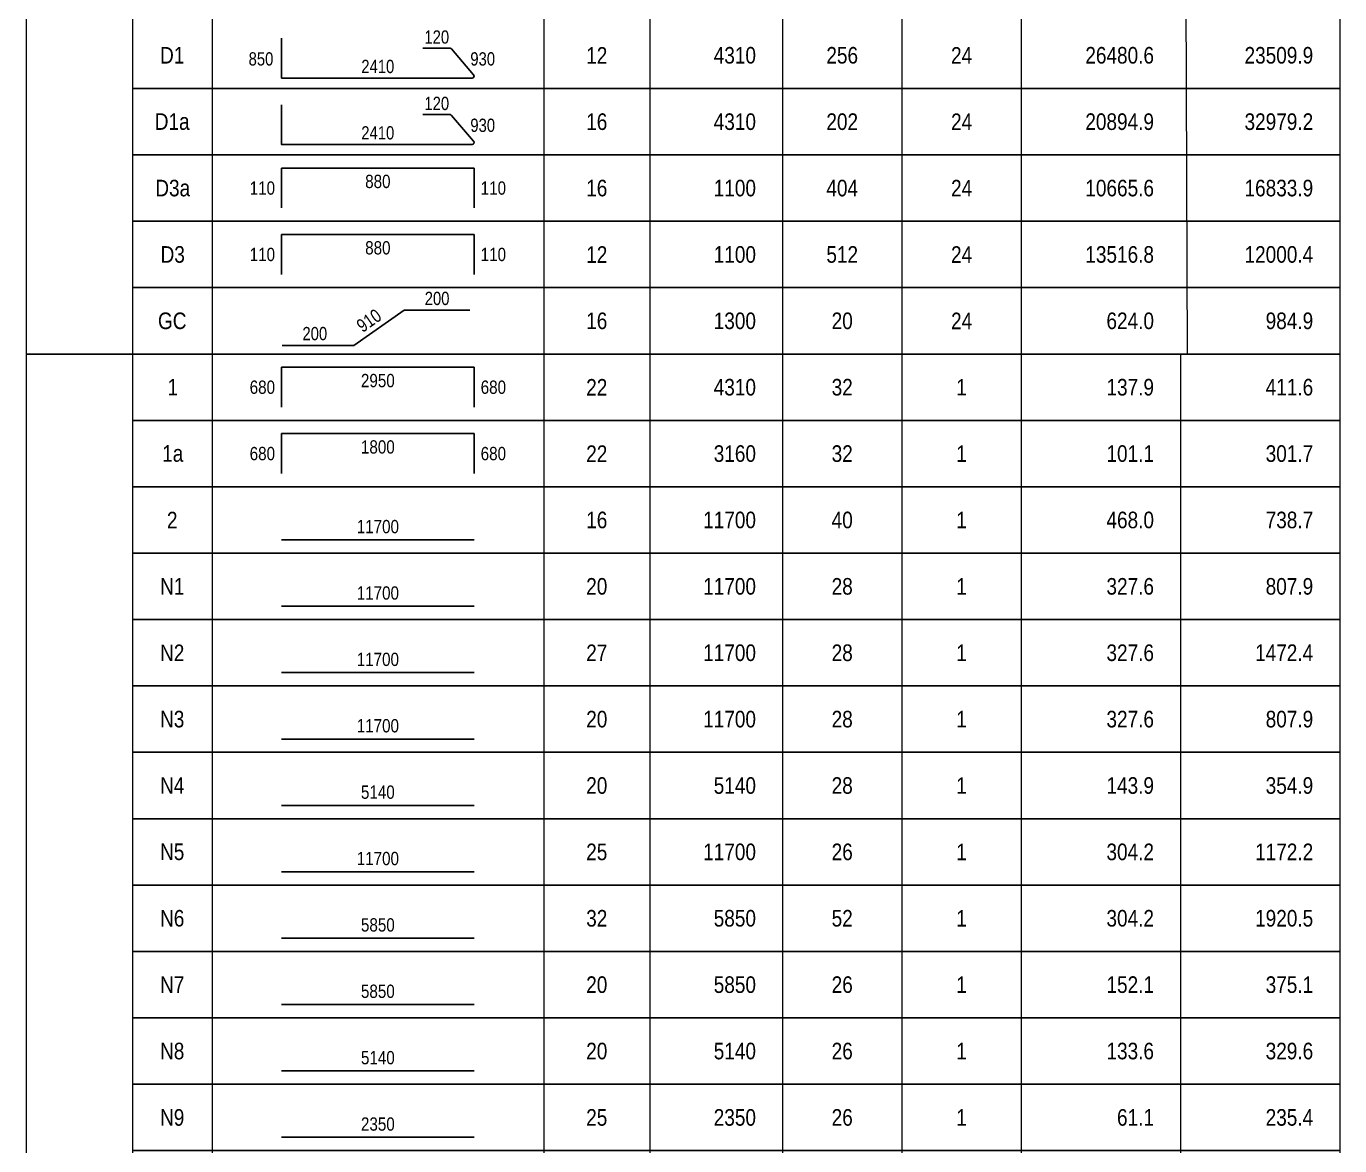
# Model space of a CAD drawing. Header units: millimetres. Extents: x -143483 to 1166745, y -1448440 to -1202244.
# Drawn here: x 468779 to 485279, y -1418812 to -1404759 of the extents above; entities that cross this region are included whole.
import ezdxf
from ezdxf.enums import TextEntityAlignment as Align

# ---------------------------------------------------------------- set-up
doc = ezdxf.new("R2010")
doc.units = ezdxf.units.MM
doc.header["$LTSCALE"] = 30
doc.layers.get('0').update_dxf_attribs({"lineweight": 9})
for name, color, linetype in [('ccu11-Thep', 4, 'Continuous'), ('ccu12-Dai', 6, 'Continuous'), ('ccu12-Manh', 8, 'Continuous'), ('ccu12-Thay', 7, 'Continuous'), ('TEXT', 31, 'Continuous'), ('THEP', 4, 'Continuous')]:
    doc.layers.add(name, color=color, linetype=linetype)
doc.styles.add('Arial Narrow', font='ARIALN.TTF')
doc.styles.add('ccu11_simli', font='vnsimli.shx', dxfattribs={"width": 0.8})
doc.styles.add('ROMANS', font='arial_0.ttf', dxfattribs={"width": 0.8})

# ---------------------------------------------------------------- blocks, each defined once
blk = doc.blocks.new('TK_0')
at = {"layer": 'TEXT', "style": 'ROMANS', "width": 0.8}
for tag, p in [('SH', (600, -500)), ('DK', (7000, -500)), ('SL', (10700, -500)), ('SCK', (12500, -500))]:
    blk.add_attdef(tag, text='', height=250, dxfattribs=at).set_placement(p, align=Align.MIDDLE)
for tag, p in [('L', (9400, -500)), ('LA', (15400, -500)), ('KL', (17800, -500))]:
    blk.add_attdef(tag, text='', height=250, dxfattribs=at).set_placement(p, align=Align.MIDDLE_RIGHT)
blk = doc.blocks.new('TK_3')
at = {"layer": 'THEP'}
for p, q in [((2250, -200), (2250, -800)), ((5150, -200), (5150, -800))]:
    blk.add_line(p, q, dxfattribs=at)
blk.add_lwpolyline([(2250, -200), (5150, -200)], dxfattribs=at)
at = {"layer": 'TEXT', "style": 'ccu11_simli', "width": 0.8}
for tag, p in [('SH', (608, -500)), ('DK', (7000, -500)), ('SL', (10700, -500)), ('SCK', (12500, -500))]:
    blk.add_attdef(tag, text='', height=250, dxfattribs=at).set_placement(p, align=Align.MIDDLE)
blk.add_attdef('L2', text='', height=200, dxfattribs=at).set_placement((3700, -300), align=Align.TOP_CENTER)
for tag, height, p in [('L', 250, (9400, -500)), ('LA', 250, (15400, -500)), ('KL', 250, (17800, -500)), ('L1', 200, (2150, -500))]:
    blk.add_attdef(tag, text='', height=height, dxfattribs=at).set_placement(p, align=Align.MIDDLE_RIGHT)
blk.add_attdef('L3', text='', height=200, dxfattribs=at).set_placement((5250, -500), align=Align.MIDDLE_LEFT)
blk = doc.blocks.new('*U4421')
at = {"layer": 'ccu12-Manh'}
blk.add_line((-7583, 0), (7583, 0), dxfattribs=at)
blk = doc.blocks.new('*U4422')
at = {"color": 0, "linetype": 'ByBlock', "lineweight": -2, "transparency": 16777216}
for p in [(0, 0), (0, -833), (0, -1667), (0, -2500), (0, -3333), (0, -4167), (0, -5000), (0, -5833), (0, -6667), (0, -7500), (0, -8333), (0, -9167), (0, -10000), (0, -10833), (0, -11667), (0, -12500), (0, -13333), (0, -14167), (0, -15000), (0, -15833), (0, -16667), (0, -17500), (0, -18333), (0, -19167), (0, -20000), (0, -20833), (0, -21667), (0, -22500), (0, -23333)]:
    blk.add_blockref('*U4421', p, dxfattribs=at)
blk = doc.blocks.new('TK_1')
at = {"layer": 'THEP'}
blk.add_lwpolyline([(2250, -800), (5150, -800)], dxfattribs=at)
at = {"layer": 'TEXT', "style": 'ROMANS', "width": 0.8}
for tag, p in [('SH', (600, -500)), ('DK', (7000, -500)), ('SL', (10700, -500)), ('SCK', (12500, -500))]:
    blk.add_attdef(tag, text='', height=250, dxfattribs=at).set_placement(p, align=Align.MIDDLE)
for tag, p in [('L', (9400, -500)), ('LA', (15400, -500)), ('KL', (17800, -500))]:
    blk.add_attdef(tag, text='', height=250, dxfattribs=at).set_placement(p, align=Align.MIDDLE_RIGHT)
blk.add_attdef('L1', text='', height=200, dxfattribs=at).set_placement((3700, -700), align=Align.CENTER)

msp = doc.modelspace()

# ---------------------------------------------------------------- linework, layer by layer
for p, q in [((468779.39, -1386706.7), (468779.39, -1408873.36)), ((470112.72, -1386706.7), (470112.72, -1408873.36)), ((471112.72, -1386706.7), (471112.72, -1408873.36)), ((475279.39, -1386706.7), (475279.39, -1408873.36)), ((476612.72, -1386706.7), (476612.72, -1408873.36)), ((478279.39, -1386706.7), (478279.39, -1408873.36)), ((479779.39, -1386706.7), (479779.39, -1408873.36)), ((481279.39, -1386706.7), (481279.39, -1408873.36)), ((483279.39, -1386706.7), (483363.47, -1408873.36)), ((485279.39, -1386706.7), (485279.39, -1408873.36)), ((468779.39, -1408873.36), (468779.39, -1433040.03)), ((470112.72, -1408873.36), (470112.72, -1433040.03)), ((471112.72, -1408873.36), (471112.72, -1433040.03)), ((475279.39, -1408873.36), (475279.39, -1433040.03)), ((476612.72, -1408873.36), (476612.72, -1433040.03)), ((478279.39, -1408873.36), (478279.39, -1433040.03)), ((479779.39, -1408873.36), (479779.39, -1433040.03)), ((481279.39, -1408873.36), (481279.39, -1433040.03)), ((483279.39, -1408873.36), (483279.39, -1433040.03)), ((485279.39, -1408873.36), (485279.39, -1433040.03))]:
    msp.add_line(p, q)
at = {"layer": 'ccu11-Thep', "ltscale": 3000, "flags": 128}
for points in [[(473759.07, -1405035.49), (474102.61, -1405035.49, -0.21968107), (474121.63, -1405044.27), (474398.42, -1405369.04, -0.63977293), (474379.39, -1405410.25), (473196.06, -1405410.25), (471987.72, -1405410.25), (471987.72, -1404910.25)], [(473759.07, -1405868.82), (474102.61, -1405868.82, -0.21968107), (474121.63, -1405877.61), (474398.42, -1406202.37, -0.63977293), (474379.39, -1406243.59), (473196.06, -1406243.59), (471987.72, -1406243.59), (471987.72, -1405743.59)]]:
    msp.add_lwpolyline(points, format="xyb", dxfattribs=at)
msp.add_lwpolyline([(471994.82, -1408765.76), (472896.36, -1408765.76), (473527.51, -1408324.06), (474350.27, -1408324.06)], dxfattribs=at)
at = {"layer": 'ccu12-Manh'}
for p, q in [((470112.72, -1405540.03), (485279.39, -1405540.03)), ((470112.72, -1405540.03), (485279.39, -1405540.03)), ((470112.72, -1405540.03), (485279.39, -1405540.03)), ((470112.72, -1406373.36), (485279.39, -1406373.36)), ((470112.72, -1407206.7), (485279.39, -1407206.7)), ((470112.72, -1408040.03), (485279.39, -1408040.03)), ((470112.72, -1408040.03), (483946.06, -1408040.03)), ((468779.39, -1408873.36), (485279.39, -1408873.36))]:
    msp.add_line(p, q, dxfattribs=at)
at = {"layer": 'ccu12-Thay'}
msp.add_line((468779.39, -1408873.36), (485279.39, -1408873.36), dxfattribs=at)
at = {"layer": 'THEP'}
for p, q in [((471987.72, -1406540.03), (471987.72, -1407040.03)), ((474404.39, -1406540.03), (474404.39, -1407040.03)), ((471987.72, -1407373.36), (471987.72, -1407873.36)), ((474404.39, -1407373.36), (474404.39, -1407873.36))]:
    msp.add_line(p, q, dxfattribs=at)
for points in [[(471987.72, -1406540.03), (474404.39, -1406540.03)], [(471987.72, -1407373.36), (474404.39, -1407373.36)]]:
    msp.add_lwpolyline(points, dxfattribs=at)

# ---------------------------------------------------------------- block references
at = {"ltscale": 0.2}
ref = msp.add_blockref('TK_0', (470112.72, -1408040.03), dxfattribs=dict(at, xscale=0.833333338333486, yscale=0.833333338333486, zscale=0.833333338333486))
ref.add_attrib('SH', 'GC', dxfattribs={"layer": 'TEXT', "color": 1, "ltscale": 0.2, "height": 208.333, "style": 'Arial Narrow'}).set_placement((470612.72, -1408456.7), align=Align.MIDDLE)
ref.add_attrib('DK', '16', dxfattribs={"layer": 'TEXT', "color": 1, "ltscale": 0.2, "height": 208.333, "style": 'Arial Narrow'}).set_placement((475946.06, -1408456.7), align=Align.MIDDLE)
ref.add_attrib('L', '1300', dxfattribs={"layer": 'TEXT', "ltscale": 0.2, "height": 208.333, "style": 'Arial Narrow'}).set_placement((477946.06, -1408456.7), align=Align.MIDDLE_RIGHT)
ref.add_attrib('SL', '20', dxfattribs={"layer": 'TEXT', "color": 1, "ltscale": 0.2, "height": 208.333, "style": 'Arial Narrow'}).set_placement((479029.39, -1408456.7), align=Align.MIDDLE)
ref.add_attrib('SCK', '24', dxfattribs={"layer": 'TEXT', "color": 1, "ltscale": 0.2, "height": 208.333, "style": 'Arial Narrow'}).set_placement((480529.39, -1408456.7), align=Align.MIDDLE)
ref.add_attrib('LA', '624.0', dxfattribs={"layer": 'TEXT', "ltscale": 0.2, "height": 208.333, "style": 'Arial Narrow'}).set_placement((482946.06, -1408456.7), align=Align.MIDDLE_RIGHT)
ref.add_attrib('KL', '984.9', dxfattribs={"layer": 'TEXT', "ltscale": 0.2, "height": 208.333, "style": 'Arial Narrow'}).set_placement((484946.06, -1408456.7), align=Align.MIDDLE_RIGHT)
msp.add_blockref('*U4422', (477696.06, -1409706.7))
at = {"layer": 'ccu12-Dai', "ltscale": 10000}
ref = msp.add_blockref('TK_3', (470112.72, -1408873.36), dxfattribs=dict(at, xscale=0.833333338333486, yscale=0.833333338333486, zscale=0.833333338333486))
ref.add_attrib('SH', '1', dxfattribs={"layer": 'TEXT', "color": 1, "ltscale": 10000, "height": 208.33, "style": 'Arial Narrow'}).set_placement((470619.39, -1409290.03), align=Align.MIDDLE)
ref.add_attrib('DK', '22', dxfattribs={"layer": 'TEXT', "color": 1, "ltscale": 10000, "height": 208.333, "style": 'Arial Narrow'}).set_placement((475946.06, -1409290.03), align=Align.MIDDLE)
ref.add_attrib('L', '4310', dxfattribs={"layer": 'TEXT', "ltscale": 10000, "height": 208.333, "style": 'Arial Narrow'}).set_placement((477946.06, -1409290.03), align=Align.MIDDLE_RIGHT)
ref.add_attrib('SL', '32', dxfattribs={"layer": 'TEXT', "color": 1, "ltscale": 10000, "height": 208.333, "style": 'Arial Narrow'}).set_placement((479029.39, -1409290.03), align=Align.MIDDLE)
ref.add_attrib('SCK', '1', dxfattribs={"layer": 'TEXT', "color": 1, "ltscale": 10000, "height": 208.33, "style": 'Arial Narrow'}).set_placement((480529.39, -1409290.03), align=Align.MIDDLE)
ref.add_attrib('LA', '137.9', dxfattribs={"layer": 'TEXT', "ltscale": 10000, "height": 208.333, "style": 'Arial Narrow'}).set_placement((482946.06, -1409290.03), align=Align.MIDDLE_RIGHT)
ref.add_attrib('KL', '411.6', dxfattribs={"layer": 'TEXT', "ltscale": 10000, "height": 208.333, "style": 'Arial Narrow'}).set_placement((484946.06, -1409290.03), align=Align.MIDDLE_RIGHT)
ref.add_attrib('L1', '680', dxfattribs={"layer": 'TEXT', "ltscale": 10000, "height": 166.667, "style": 'Arial Narrow'}).set_placement((471904.39, -1409290.03), align=Align.MIDDLE_RIGHT)
ref.add_attrib('L2', '2950', dxfattribs={"layer": 'TEXT', "ltscale": 10000, "height": 166.667, "style": 'Arial Narrow'}).set_placement((473196.06, -1409123.36), align=Align.TOP_CENTER)
ref.add_attrib('L3', '680', dxfattribs={"layer": 'TEXT', "ltscale": 10000, "height": 166.667, "style": 'Arial Narrow'}).set_placement((474487.72, -1409290.03), align=Align.MIDDLE_LEFT)
ref = msp.add_blockref('TK_3', (470112.72, -1409706.7), dxfattribs=dict(at, xscale=0.833333338333486, yscale=0.833333338333486, zscale=0.833333338333486))
ref.add_attrib('SH', '1a', dxfattribs={"layer": 'TEXT', "color": 1, "ltscale": 10000, "height": 208.333, "style": 'Arial Narrow'}).set_placement((470619.39, -1410123.36), align=Align.MIDDLE)
ref.add_attrib('DK', '22', dxfattribs={"layer": 'TEXT', "color": 1, "ltscale": 10000, "height": 208.333, "style": 'Arial Narrow'}).set_placement((475946.06, -1410123.36), align=Align.MIDDLE)
ref.add_attrib('L', '3160', dxfattribs={"layer": 'TEXT', "ltscale": 10000, "height": 208.333, "style": 'Arial Narrow'}).set_placement((477946.06, -1410123.36), align=Align.MIDDLE_RIGHT)
ref.add_attrib('SL', '32', dxfattribs={"layer": 'TEXT', "color": 1, "ltscale": 10000, "height": 208.333, "style": 'Arial Narrow'}).set_placement((479029.39, -1410123.36), align=Align.MIDDLE)
ref.add_attrib('SCK', '1', dxfattribs={"layer": 'TEXT', "color": 1, "ltscale": 10000, "height": 208.33, "style": 'Arial Narrow'}).set_placement((480529.39, -1410123.36), align=Align.MIDDLE)
ref.add_attrib('LA', '101.1', dxfattribs={"layer": 'TEXT', "ltscale": 10000, "height": 208.333, "style": 'Arial Narrow'}).set_placement((482946.06, -1410123.36), align=Align.MIDDLE_RIGHT)
ref.add_attrib('KL', '301.7', dxfattribs={"layer": 'TEXT', "ltscale": 10000, "height": 208.333, "style": 'Arial Narrow'}).set_placement((484946.06, -1410123.36), align=Align.MIDDLE_RIGHT)
ref.add_attrib('L1', '680', dxfattribs={"layer": 'TEXT', "ltscale": 10000, "height": 166.667, "style": 'Arial Narrow'}).set_placement((471904.39, -1410123.36), align=Align.MIDDLE_RIGHT)
ref.add_attrib('L2', '1800', dxfattribs={"layer": 'TEXT', "ltscale": 10000, "height": 166.667, "style": 'Arial Narrow'}).set_placement((473196.06, -1409956.7), align=Align.TOP_CENTER)
ref.add_attrib('L3', '680', dxfattribs={"layer": 'TEXT', "ltscale": 10000, "height": 166.667, "style": 'Arial Narrow'}).set_placement((474487.72, -1410123.36), align=Align.MIDDLE_LEFT)
ref = msp.add_blockref('TK_1', (470112.72, -1410540.03), dxfattribs=dict(at, xscale=0.833333338333486, yscale=0.833333338333486, zscale=0.833333338333486))
ref.add_attrib('SH', '2', dxfattribs={"layer": 'TEXT', "color": 1, "ltscale": 10000, "height": 208.33, "style": 'Arial Narrow'}).set_placement((470612.72, -1410956.7), align=Align.MIDDLE)
ref.add_attrib('DK', '16', dxfattribs={"layer": 'TEXT', "color": 1, "ltscale": 10000, "height": 208.333, "style": 'Arial Narrow'}).set_placement((475946.06, -1410956.7), align=Align.MIDDLE)
ref.add_attrib('L', '11700', dxfattribs={"layer": 'TEXT', "ltscale": 10000, "height": 208.333, "style": 'Arial Narrow'}).set_placement((477946.06, -1410956.7), align=Align.MIDDLE_RIGHT)
ref.add_attrib('SL', '40', dxfattribs={"layer": 'TEXT', "color": 1, "ltscale": 10000, "height": 208.333, "style": 'Arial Narrow'}).set_placement((479029.39, -1410956.7), align=Align.MIDDLE)
ref.add_attrib('SCK', '1', dxfattribs={"layer": 'TEXT', "color": 1, "ltscale": 10000, "height": 208.33, "style": 'Arial Narrow'}).set_placement((480529.39, -1410956.7), align=Align.MIDDLE)
ref.add_attrib('LA', '468.0', dxfattribs={"layer": 'TEXT', "ltscale": 10000, "height": 208.333, "style": 'Arial Narrow'}).set_placement((482946.06, -1410956.7), align=Align.MIDDLE_RIGHT)
ref.add_attrib('KL', '738.7', dxfattribs={"layer": 'TEXT', "ltscale": 10000, "height": 208.333, "style": 'Arial Narrow'}).set_placement((484946.06, -1410956.7), align=Align.MIDDLE_RIGHT)
ref.add_attrib('L1', '11700', dxfattribs={"layer": 'TEXT', "ltscale": 10000, "height": 166.667, "style": 'Arial Narrow'}).set_placement((473196.06, -1411123.36), align=Align.CENTER)
ref = msp.add_blockref('TK_1', (470112.72, -1411373.36), dxfattribs=dict(at, xscale=0.833333338333486, yscale=0.833333338333486, zscale=0.833333338333486))
ref.add_attrib('SH', 'N1', dxfattribs={"layer": 'TEXT', "color": 1, "ltscale": 10000, "height": 208.333, "style": 'Arial Narrow'}).set_placement((470612.72, -1411790.03), align=Align.MIDDLE)
ref.add_attrib('DK', '20', dxfattribs={"layer": 'TEXT', "color": 1, "ltscale": 10000, "height": 208.333, "style": 'Arial Narrow'}).set_placement((475946.06, -1411790.03), align=Align.MIDDLE)
ref.add_attrib('L', '11700', dxfattribs={"layer": 'TEXT', "ltscale": 10000, "height": 208.333, "style": 'Arial Narrow'}).set_placement((477946.06, -1411790.03), align=Align.MIDDLE_RIGHT)
ref.add_attrib('SL', '28', dxfattribs={"layer": 'TEXT', "color": 1, "ltscale": 10000, "height": 208.333, "style": 'Arial Narrow'}).set_placement((479029.39, -1411790.03), align=Align.MIDDLE)
ref.add_attrib('SCK', '1', dxfattribs={"layer": 'TEXT', "color": 1, "ltscale": 10000, "height": 208.33, "style": 'Arial Narrow'}).set_placement((480529.39, -1411790.03), align=Align.MIDDLE)
ref.add_attrib('LA', '327.6', dxfattribs={"layer": 'TEXT', "ltscale": 10000, "height": 208.333, "style": 'Arial Narrow'}).set_placement((482946.06, -1411790.03), align=Align.MIDDLE_RIGHT)
ref.add_attrib('KL', '807.9', dxfattribs={"layer": 'TEXT', "ltscale": 10000, "height": 208.333, "style": 'Arial Narrow'}).set_placement((484946.06, -1411790.03), align=Align.MIDDLE_RIGHT)
ref.add_attrib('L1', '11700', dxfattribs={"layer": 'TEXT', "ltscale": 10000, "height": 166.667, "style": 'Arial Narrow'}).set_placement((473196.06, -1411956.7), align=Align.CENTER)
ref = msp.add_blockref('TK_1', (470112.72, -1412206.7), dxfattribs=dict(at, xscale=0.833333338333486, yscale=0.833333338333486, zscale=0.833333338333486))
ref.add_attrib('SH', 'N2', dxfattribs={"layer": 'TEXT', "color": 1, "ltscale": 10000, "height": 208.333, "style": 'Arial Narrow'}).set_placement((470612.72, -1412623.36), align=Align.MIDDLE)
ref.add_attrib('DK', '27', dxfattribs={"layer": 'TEXT', "color": 1, "ltscale": 10000, "height": 208.333, "style": 'Arial Narrow'}).set_placement((475946.06, -1412623.36), align=Align.MIDDLE)
ref.add_attrib('L', '11700', dxfattribs={"layer": 'TEXT', "ltscale": 10000, "height": 208.333, "style": 'Arial Narrow'}).set_placement((477946.06, -1412623.36), align=Align.MIDDLE_RIGHT)
ref.add_attrib('SL', '28', dxfattribs={"layer": 'TEXT', "color": 1, "ltscale": 10000, "height": 208.333, "style": 'Arial Narrow'}).set_placement((479029.39, -1412623.36), align=Align.MIDDLE)
ref.add_attrib('SCK', '1', dxfattribs={"layer": 'TEXT', "color": 1, "ltscale": 10000, "height": 208.33, "style": 'Arial Narrow'}).set_placement((480529.39, -1412623.36), align=Align.MIDDLE)
ref.add_attrib('LA', '327.6', dxfattribs={"layer": 'TEXT', "ltscale": 10000, "height": 208.333, "style": 'Arial Narrow'}).set_placement((482946.06, -1412623.36), align=Align.MIDDLE_RIGHT)
ref.add_attrib('KL', '1472.4', dxfattribs={"layer": 'TEXT', "ltscale": 10000, "height": 208.333, "style": 'Arial Narrow'}).set_placement((484946.06, -1412623.36), align=Align.MIDDLE_RIGHT)
ref.add_attrib('L1', '11700', dxfattribs={"layer": 'TEXT', "ltscale": 10000, "height": 166.667, "style": 'Arial Narrow'}).set_placement((473196.06, -1412790.03), align=Align.CENTER)
ref = msp.add_blockref('TK_1', (470112.72, -1413040.03), dxfattribs=dict(at, xscale=0.833333338333486, yscale=0.833333338333486, zscale=0.833333338333486))
ref.add_attrib('SH', 'N3', dxfattribs={"layer": 'TEXT', "color": 1, "ltscale": 10000, "height": 208.333, "style": 'Arial Narrow'}).set_placement((470612.72, -1413456.7), align=Align.MIDDLE)
ref.add_attrib('DK', '20', dxfattribs={"layer": 'TEXT', "color": 1, "ltscale": 10000, "height": 208.333, "style": 'Arial Narrow'}).set_placement((475946.06, -1413456.7), align=Align.MIDDLE)
ref.add_attrib('L', '11700', dxfattribs={"layer": 'TEXT', "ltscale": 10000, "height": 208.333, "style": 'Arial Narrow'}).set_placement((477946.06, -1413456.7), align=Align.MIDDLE_RIGHT)
ref.add_attrib('SL', '28', dxfattribs={"layer": 'TEXT', "color": 1, "ltscale": 10000, "height": 208.333, "style": 'Arial Narrow'}).set_placement((479029.39, -1413456.7), align=Align.MIDDLE)
ref.add_attrib('SCK', '1', dxfattribs={"layer": 'TEXT', "color": 1, "ltscale": 10000, "height": 208.33, "style": 'Arial Narrow'}).set_placement((480529.39, -1413456.7), align=Align.MIDDLE)
ref.add_attrib('LA', '327.6', dxfattribs={"layer": 'TEXT', "ltscale": 10000, "height": 208.333, "style": 'Arial Narrow'}).set_placement((482946.06, -1413456.7), align=Align.MIDDLE_RIGHT)
ref.add_attrib('KL', '807.9', dxfattribs={"layer": 'TEXT', "ltscale": 10000, "height": 208.333, "style": 'Arial Narrow'}).set_placement((484946.06, -1413456.7), align=Align.MIDDLE_RIGHT)
ref.add_attrib('L1', '11700', dxfattribs={"layer": 'TEXT', "ltscale": 10000, "height": 166.667, "style": 'Arial Narrow'}).set_placement((473196.06, -1413623.36), align=Align.CENTER)
ref = msp.add_blockref('TK_1', (470112.72, -1413873.36), dxfattribs=dict(at, xscale=0.833333338333486, yscale=0.833333338333486, zscale=0.833333338333486))
ref.add_attrib('SH', 'N4', dxfattribs={"layer": 'TEXT', "color": 1, "ltscale": 10000, "height": 208.333, "style": 'Arial Narrow'}).set_placement((470612.72, -1414290.03), align=Align.MIDDLE)
ref.add_attrib('DK', '20', dxfattribs={"layer": 'TEXT', "color": 1, "ltscale": 10000, "height": 208.333, "style": 'Arial Narrow'}).set_placement((475946.06, -1414290.03), align=Align.MIDDLE)
ref.add_attrib('L', '5140', dxfattribs={"layer": 'TEXT', "ltscale": 10000, "height": 208.333, "style": 'Arial Narrow'}).set_placement((477946.06, -1414290.03), align=Align.MIDDLE_RIGHT)
ref.add_attrib('SL', '28', dxfattribs={"layer": 'TEXT', "color": 1, "ltscale": 10000, "height": 208.333, "style": 'Arial Narrow'}).set_placement((479029.39, -1414290.03), align=Align.MIDDLE)
ref.add_attrib('SCK', '1', dxfattribs={"layer": 'TEXT', "color": 1, "ltscale": 10000, "height": 208.33, "style": 'Arial Narrow'}).set_placement((480529.39, -1414290.03), align=Align.MIDDLE)
ref.add_attrib('LA', '143.9', dxfattribs={"layer": 'TEXT', "ltscale": 10000, "height": 208.333, "style": 'Arial Narrow'}).set_placement((482946.06, -1414290.03), align=Align.MIDDLE_RIGHT)
ref.add_attrib('KL', '354.9', dxfattribs={"layer": 'TEXT', "ltscale": 10000, "height": 208.333, "style": 'Arial Narrow'}).set_placement((484946.06, -1414290.03), align=Align.MIDDLE_RIGHT)
ref.add_attrib('L1', '5140', dxfattribs={"layer": 'TEXT', "ltscale": 10000, "height": 166.667, "style": 'Arial Narrow'}).set_placement((473196.06, -1414456.7), align=Align.CENTER)
ref = msp.add_blockref('TK_1', (470112.72, -1414706.7), dxfattribs=dict(at, xscale=0.833333338333486, yscale=0.833333338333486, zscale=0.833333338333486))
ref.add_attrib('SH', 'N5', dxfattribs={"layer": 'TEXT', "color": 1, "ltscale": 10000, "height": 208.333, "style": 'Arial Narrow'}).set_placement((470612.72, -1415123.36), align=Align.MIDDLE)
ref.add_attrib('DK', '25', dxfattribs={"layer": 'TEXT', "color": 1, "ltscale": 10000, "height": 208.333, "style": 'Arial Narrow'}).set_placement((475946.06, -1415123.36), align=Align.MIDDLE)
ref.add_attrib('L', '11700', dxfattribs={"layer": 'TEXT', "ltscale": 10000, "height": 208.333, "style": 'Arial Narrow'}).set_placement((477946.06, -1415123.36), align=Align.MIDDLE_RIGHT)
ref.add_attrib('SL', '26', dxfattribs={"layer": 'TEXT', "color": 1, "ltscale": 10000, "height": 208.333, "style": 'Arial Narrow'}).set_placement((479029.39, -1415123.36), align=Align.MIDDLE)
ref.add_attrib('SCK', '1', dxfattribs={"layer": 'TEXT', "color": 1, "ltscale": 10000, "height": 208.33, "style": 'Arial Narrow'}).set_placement((480529.39, -1415123.36), align=Align.MIDDLE)
ref.add_attrib('LA', '304.2', dxfattribs={"layer": 'TEXT', "ltscale": 10000, "height": 208.333, "style": 'Arial Narrow'}).set_placement((482946.06, -1415123.36), align=Align.MIDDLE_RIGHT)
ref.add_attrib('KL', '1172.2', dxfattribs={"layer": 'TEXT', "ltscale": 10000, "height": 208.333, "style": 'Arial Narrow'}).set_placement((484946.06, -1415123.36), align=Align.MIDDLE_RIGHT)
ref.add_attrib('L1', '11700', dxfattribs={"layer": 'TEXT', "ltscale": 10000, "height": 166.667, "style": 'Arial Narrow'}).set_placement((473196.06, -1415290.03), align=Align.CENTER)
ref = msp.add_blockref('TK_1', (470112.72, -1415540.03), dxfattribs=dict(at, xscale=0.833333338333486, yscale=0.833333338333486, zscale=0.833333338333486))
ref.add_attrib('SH', 'N6', dxfattribs={"layer": 'TEXT', "color": 1, "ltscale": 10000, "height": 208.333, "style": 'Arial Narrow'}).set_placement((470612.72, -1415956.7), align=Align.MIDDLE)
ref.add_attrib('DK', '32', dxfattribs={"layer": 'TEXT', "color": 1, "ltscale": 10000, "height": 208.333, "style": 'Arial Narrow'}).set_placement((475946.06, -1415956.7), align=Align.MIDDLE)
ref.add_attrib('L', '5850', dxfattribs={"layer": 'TEXT', "ltscale": 10000, "height": 208.333, "style": 'Arial Narrow'}).set_placement((477946.06, -1415956.7), align=Align.MIDDLE_RIGHT)
ref.add_attrib('SL', '52', dxfattribs={"layer": 'TEXT', "color": 1, "ltscale": 10000, "height": 208.333, "style": 'Arial Narrow'}).set_placement((479029.39, -1415956.7), align=Align.MIDDLE)
ref.add_attrib('SCK', '1', dxfattribs={"layer": 'TEXT', "color": 1, "ltscale": 10000, "height": 208.33, "style": 'Arial Narrow'}).set_placement((480529.39, -1415956.7), align=Align.MIDDLE)
ref.add_attrib('LA', '304.2', dxfattribs={"layer": 'TEXT', "ltscale": 10000, "height": 208.333, "style": 'Arial Narrow'}).set_placement((482946.06, -1415956.7), align=Align.MIDDLE_RIGHT)
ref.add_attrib('KL', '1920.5', dxfattribs={"layer": 'TEXT', "ltscale": 10000, "height": 208.333, "style": 'Arial Narrow'}).set_placement((484946.06, -1415956.7), align=Align.MIDDLE_RIGHT)
ref.add_attrib('L1', '5850', dxfattribs={"layer": 'TEXT', "ltscale": 10000, "height": 166.667, "style": 'Arial Narrow'}).set_placement((473196.06, -1416123.36), align=Align.CENTER)
ref = msp.add_blockref('TK_1', (470112.72, -1416373.36), dxfattribs=dict(at, xscale=0.833333338333486, yscale=0.833333338333486, zscale=0.833333338333486))
ref.add_attrib('SH', 'N7', dxfattribs={"layer": 'TEXT', "color": 1, "ltscale": 10000, "height": 208.333, "style": 'Arial Narrow'}).set_placement((470612.72, -1416790.03), align=Align.MIDDLE)
ref.add_attrib('DK', '20', dxfattribs={"layer": 'TEXT', "color": 1, "ltscale": 10000, "height": 208.333, "style": 'Arial Narrow'}).set_placement((475946.06, -1416790.03), align=Align.MIDDLE)
ref.add_attrib('L', '5850', dxfattribs={"layer": 'TEXT', "ltscale": 10000, "height": 208.333, "style": 'Arial Narrow'}).set_placement((477946.06, -1416790.03), align=Align.MIDDLE_RIGHT)
ref.add_attrib('SL', '26', dxfattribs={"layer": 'TEXT', "color": 1, "ltscale": 10000, "height": 208.333, "style": 'Arial Narrow'}).set_placement((479029.39, -1416790.03), align=Align.MIDDLE)
ref.add_attrib('SCK', '1', dxfattribs={"layer": 'TEXT', "color": 1, "ltscale": 10000, "height": 208.33, "style": 'Arial Narrow'}).set_placement((480529.39, -1416790.03), align=Align.MIDDLE)
ref.add_attrib('LA', '152.1', dxfattribs={"layer": 'TEXT', "ltscale": 10000, "height": 208.333, "style": 'Arial Narrow'}).set_placement((482946.06, -1416790.03), align=Align.MIDDLE_RIGHT)
ref.add_attrib('KL', '375.1', dxfattribs={"layer": 'TEXT', "ltscale": 10000, "height": 208.333, "style": 'Arial Narrow'}).set_placement((484946.06, -1416790.03), align=Align.MIDDLE_RIGHT)
ref.add_attrib('L1', '5850', dxfattribs={"layer": 'TEXT', "ltscale": 10000, "height": 166.667, "style": 'Arial Narrow'}).set_placement((473196.06, -1416956.7), align=Align.CENTER)
ref = msp.add_blockref('TK_1', (470112.72, -1417206.7), dxfattribs=dict(at, xscale=0.833333338333486, yscale=0.833333338333486, zscale=0.833333338333486))
ref.add_attrib('SH', 'N8', dxfattribs={"layer": 'TEXT', "color": 1, "ltscale": 10000, "height": 208.333, "style": 'Arial Narrow'}).set_placement((470612.72, -1417623.36), align=Align.MIDDLE)
ref.add_attrib('DK', '20', dxfattribs={"layer": 'TEXT', "color": 1, "ltscale": 10000, "height": 208.333, "style": 'Arial Narrow'}).set_placement((475946.06, -1417623.36), align=Align.MIDDLE)
ref.add_attrib('L', '5140', dxfattribs={"layer": 'TEXT', "ltscale": 10000, "height": 208.333, "style": 'Arial Narrow'}).set_placement((477946.06, -1417623.36), align=Align.MIDDLE_RIGHT)
ref.add_attrib('SL', '26', dxfattribs={"layer": 'TEXT', "color": 1, "ltscale": 10000, "height": 208.333, "style": 'Arial Narrow'}).set_placement((479029.39, -1417623.36), align=Align.MIDDLE)
ref.add_attrib('SCK', '1', dxfattribs={"layer": 'TEXT', "color": 1, "ltscale": 10000, "height": 208.33, "style": 'Arial Narrow'}).set_placement((480529.39, -1417623.36), align=Align.MIDDLE)
ref.add_attrib('LA', '133.6', dxfattribs={"layer": 'TEXT', "ltscale": 10000, "height": 208.333, "style": 'Arial Narrow'}).set_placement((482946.06, -1417623.36), align=Align.MIDDLE_RIGHT)
ref.add_attrib('KL', '329.6', dxfattribs={"layer": 'TEXT', "ltscale": 10000, "height": 208.333, "style": 'Arial Narrow'}).set_placement((484946.06, -1417623.36), align=Align.MIDDLE_RIGHT)
ref.add_attrib('L1', '5140', dxfattribs={"layer": 'TEXT', "ltscale": 10000, "height": 166.667, "style": 'Arial Narrow'}).set_placement((473196.06, -1417790.03), align=Align.CENTER)
ref = msp.add_blockref('TK_1', (470112.72, -1418040.03), dxfattribs=dict(at, xscale=0.833333338333486, yscale=0.833333338333486, zscale=0.833333338333486))
ref.add_attrib('SH', 'N9', dxfattribs={"layer": 'TEXT', "color": 1, "ltscale": 10000, "height": 208.333, "style": 'Arial Narrow'}).set_placement((470612.72, -1418456.7), align=Align.MIDDLE)
ref.add_attrib('DK', '25', dxfattribs={"layer": 'TEXT', "color": 1, "ltscale": 10000, "height": 208.333, "style": 'Arial Narrow'}).set_placement((475946.06, -1418456.7), align=Align.MIDDLE)
ref.add_attrib('L', '2350', dxfattribs={"layer": 'TEXT', "ltscale": 10000, "height": 208.333, "style": 'Arial Narrow'}).set_placement((477946.06, -1418456.7), align=Align.MIDDLE_RIGHT)
ref.add_attrib('SL', '26', dxfattribs={"layer": 'TEXT', "color": 1, "ltscale": 10000, "height": 208.333, "style": 'Arial Narrow'}).set_placement((479029.39, -1418456.7), align=Align.MIDDLE)
ref.add_attrib('SCK', '1', dxfattribs={"layer": 'TEXT', "color": 1, "ltscale": 10000, "height": 208.33, "style": 'Arial Narrow'}).set_placement((480529.39, -1418456.7), align=Align.MIDDLE)
ref.add_attrib('LA', '61.1', dxfattribs={"layer": 'TEXT', "ltscale": 10000, "height": 208.333, "style": 'Arial Narrow'}).set_placement((482946.06, -1418456.7), align=Align.MIDDLE_RIGHT)
ref.add_attrib('KL', '235.4', dxfattribs={"layer": 'TEXT', "ltscale": 10000, "height": 208.333, "style": 'Arial Narrow'}).set_placement((484946.06, -1418456.7), align=Align.MIDDLE_RIGHT)
ref.add_attrib('L1', '2350', dxfattribs={"layer": 'TEXT', "ltscale": 10000, "height": 166.667, "style": 'Arial Narrow'}).set_placement((473196.06, -1418623.36), align=Align.CENTER)

# ---------------------------------------------------------------- texts
at = {"layer": 'TEXT', "color": 1, "style": 'Arial Narrow'}
for s, p in [('D1', (470612.72, -1405123.36)), ('12', (475946.06, -1405123.36)), ('256', (479029.39, -1405123.36)), ('24', (480529.39, -1405123.36)), ('D1a', (470612.72, -1405956.7)), ('16', (475946.06, -1405956.7)), ('202', (479029.39, -1405956.7)), ('24', (480529.39, -1405956.7)), ('D3a', (470619.39, -1406790.03)), ('16', (475946.06, -1406790.03)), ('404', (479029.39, -1406790.03)), ('24', (480529.39, -1406790.03)), ('D3', (470619.39, -1407623.36)), ('12', (475946.06, -1407623.36)), ('512', (479029.39, -1407623.36)), ('24', (480529.39, -1407623.36))]:
    msp.add_text(s, height=208.333, dxfattribs=at).set_placement(p, align=Align.MIDDLE)
at = {"layer": 'TEXT', "style": 'Arial Narrow'}
for s, height, p in [('4310', 208.333, (477946.06, -1405123.36)), ('26480.6', 208.333, (482946.06, -1405123.36)), ('23509.9', 208.333, (484946.06, -1405123.36)), ('4310', 208.333, (477946.06, -1405956.7)), ('20894.9', 208.333, (482946.06, -1405956.7)), ('32979.2', 208.333, (484946.06, -1405956.7)), ('110', 166.667, (471904.39, -1406790.03)), ('1100', 208.333, (477946.06, -1406790.03)), ('10665.6', 208.333, (482946.06, -1406790.03)), ('16833.9', 208.333, (484946.06, -1406790.03)), ('110', 166.667, (471904.39, -1407623.36)), ('1100', 208.333, (477946.06, -1407623.36)), ('13516.8', 208.333, (482946.06, -1407623.36)), ('12000.4', 208.333, (484946.06, -1407623.36))]:
    msp.add_text(s, height=height, dxfattribs=at).set_placement(p, align=Align.MIDDLE_RIGHT)
for p in [(473196.06, -1406623.36), (473196.06, -1407456.7)]:
    msp.add_text('880', height=166.667, dxfattribs=at).set_placement(p, align=Align.TOP_CENTER)
for p in [(474487.72, -1406790.03), (474487.72, -1407623.36)]:
    msp.add_text('110', height=166.667, dxfattribs=at).set_placement(p, align=Align.MIDDLE_LEFT)
at = {"layer": 'TEXT', "style": 'ROMANS', "width": 0.8}
for tag, p in [('120', (473780.89, -1404894.18)), ('850', (471572.45, -1405168.63)), ('930', (474357.93, -1405168.63)), ('2410', (472987.93, -1405263.58)), ('120', (473780.89, -1405727.51)), ('930', (474357.93, -1406001.96)), ('2410', (472987.93, -1406096.92)), ('200', (473784.62, -1408175.41)), ('200', (472248.54, -1408617.1))]:
    msp.add_attdef(tag, text='0', height=166.67, dxfattribs=at).set_placement(p, align=Align.MIDDLE_LEFT)
msp.add_attdef('910', text='0', height=166.67, rotation=34.98504, dxfattribs=at).set_placement((472956.82, -1408542), align=Align.MIDDLE_LEFT)

doc.saveas('drawing.dxf')
